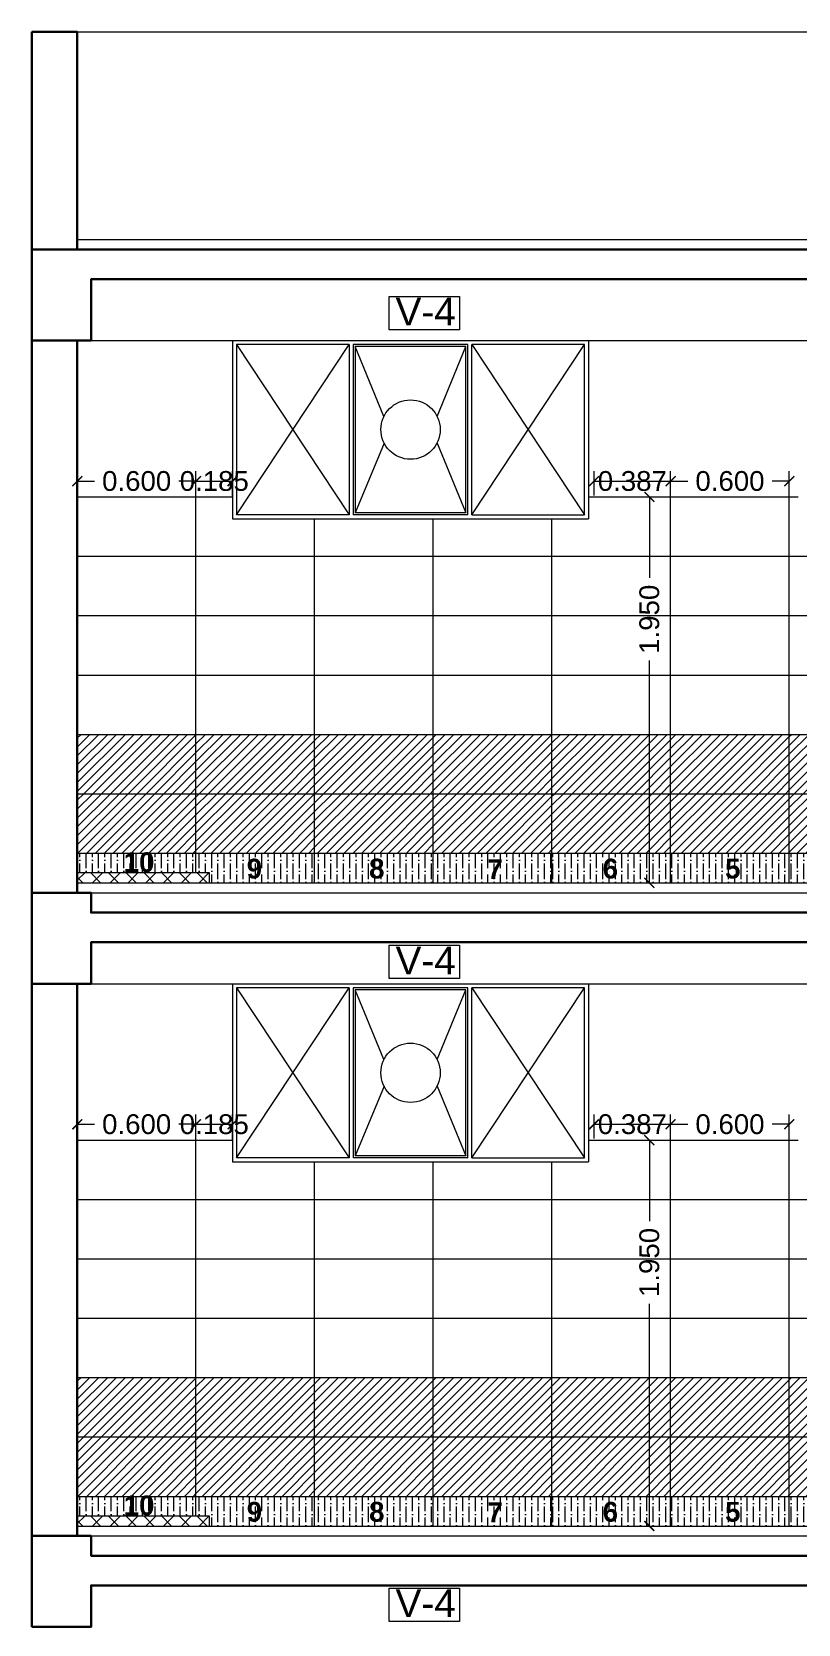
# Model space of a CAD drawing. Header units: millimetres. Extents: x 2733 to 5909, y 1038 to 2089.
# Drawn here: x 2856.61 to 2860.49, y 1047.87 to 1055.91 of the extents above; entities that cross this region are included whole.
import ezdxf

# ---------------------------------------------------------------- set-up
doc = ezdxf.new("R2010")
doc.units = ezdxf.units.MM
doc.header["$PDMODE"] = 35
doc.layers.get('0').update_dxf_attribs({"lineweight": 20})
doc.layers.get('Defpoints').update_dxf_attribs({"lineweight": 15})
for name, color, linetype, lineweight in [('beam', 43, 'Continuous', 20), ('DIM', 6, 'Continuous', 18), ('FLOOR FINISH', 10, 'Continuous', 15), ('Hatch', 43, 'Continuous', 13), ('rcc', 5, 'Continuous', 30), ('RD', 7, 'Continuous', 18), ('TILE HATCH-2', 123, 'Continuous', 9), ('Tiles', 91, 'Continuous', 9), ('Tiles-Text', 230, 'Continuous', 18), ('Ventilator', 200, 'Continuous', 18), ('Wall', 7, 'Continuous', 30)]:
    doc.layers.add(name, color=color, linetype=linetype, lineweight=lineweight)
doc.styles.add('dim-stylus bt', font='arial.ttf')
doc.styles.get("Standard").update_dxf_attribs({"font": 'arial.ttf', "height": 0.2})
doc.styles.add('Tabrej', font='arial.ttf')
doc.dimstyles.new('DIMEN', dxfattribs={"dimtxt": 0.3, "dimasz": 0.25, "dimexe": 0.18, "dimexo": 0.0625, "dimgap": 0.09, "dimtad": 0, "dimdec": 3, "dimzin": 0, "dimdsep": 46, "dimtxsty": 'Tabrej', "dimcen": 0, "dimclrd": 256, "dimclre": 256, "dimclrt": 7, "dimadec": 0, "dimazin": 0, "dimtfac": 1, "dimtdec": 3, "dimtofl": 0, "dimtmove": 0, "dimatfit": 1, "dimfxl": 0, "dimtolj": 1, "dimtzin": 0, "dimlwd": -1, "dimlwe": -1, "dimarcsym": 0})
pattern_1 = [(45, (119.082477, 0), (-0.0224506403, 0.0224506403), [])]
pattern_2 = [(90, (119.082477, 0), (-0.03175, 0.0555625), [0.079375, -0.015875, 0, -0.015875])]
pattern_3 = [(90, (119.082477, -3.25), (-0.03175, 0.0555625), [0.079375, -0.015875, 0, -0.015875])]
pattern_4 = [(45, (119.082477, -3.25), (-0.0224506403, 0.0224506403), [])]

# ---------------------------------------------------------------- blocks, each defined once
blk = doc.blocks.new('_ArchTick')
at = {"color": 0, "const_width": 0.15}
blk.add_lwpolyline([(-0.5, -0.5), (0.5, 0.5)], dxfattribs=at)
blk = doc.blocks.new('*D447')
at = {"layer": 'Defpoints', "color": 0, "lineweight": 15, "transparency": 16777216}
for p in [(2860.4407, 1053.6424), (2859.8407, 1053.5685), (2860.4407, 1053.5635)]:
    blk.add_point(p, dxfattribs=at)
at = {"layer": 'DIM', "transparency": 16777216}
for p, q in [((2859.8407, 1053.57), (2859.8407, 1053.6924)), ((2860.4407, 1053.565), (2860.4407, 1053.6924)), ((2859.8407, 1053.6424), (2859.9271, 1053.6424)), ((2860.4407, 1053.6424), (2860.3542, 1053.6424))]:
    blk.add_line(p, q, dxfattribs=at)
at = {"layer": 'DIM', "transparency": 16777216, "xscale": 0.05, "yscale": 0.05, "zscale": 0.05, "rotation": 180}
blk.add_blockref('_ArchTick', (2859.8407, 1053.6424), dxfattribs=at)
at = {"layer": 'DIM', "transparency": 16777216, "xscale": 0.05, "yscale": 0.05, "zscale": 0.05}
blk.add_blockref('_ArchTick', (2860.4407, 1053.6424), dxfattribs=at)
at = {"layer": 'DIM', "color": 7, "transparency": 16777216, "insert": (2860.1407, 1053.6424), "char_height": 0.1, "attachment_point": 5, "style": 'Tabrej'}
blk.add_mtext('\\A1;0.600', dxfattribs=at)
blk = doc.blocks.new('*D448')
at = {"layer": 'Defpoints', "color": 0, "lineweight": 15, "transparency": 16777216}
for p in [(2859.8407, 1053.6424), (2859.4534, 1053.5685), (2859.8407, 1053.5635)]:
    blk.add_point(p, dxfattribs=at)
at = {"layer": 'DIM', "transparency": 16777216}
for p, q in [((2859.4534, 1053.57), (2859.4534, 1053.6924)), ((2859.8407, 1053.565), (2859.8407, 1053.6924)), ((2859.4534, 1053.6424), (2859.8407, 1053.6424))]:
    blk.add_line(p, q, dxfattribs=at)
at = {"layer": 'DIM', "transparency": 16777216, "xscale": 0.05, "yscale": 0.05, "zscale": 0.05, "rotation": 180}
blk.add_blockref('_ArchTick', (2859.4534, 1053.6424), dxfattribs=at)
at = {"layer": 'DIM', "transparency": 16777216, "xscale": 0.05, "yscale": 0.05, "zscale": 0.05}
blk.add_blockref('_ArchTick', (2859.8407, 1053.6424), dxfattribs=at)
at = {"layer": 'DIM', "color": 7, "transparency": 16777216, "insert": (2859.647, 1053.6424), "char_height": 0.1, "attachment_point": 5, "style": 'Tabrej'}
blk.add_mtext('\\A1;0.387', dxfattribs=at)
blk = doc.blocks.new('*D451')
at = {"layer": 'Defpoints', "color": 0, "lineweight": 15, "transparency": 16777216}
for p in [(2857.4407, 1053.6424), (2856.8407, 1053.5685), (2857.4407, 1053.5635)]:
    blk.add_point(p, dxfattribs=at)
at = {"layer": 'DIM', "transparency": 16777216}
for p, q in [((2856.8407, 1053.57), (2856.8407, 1053.6924)), ((2857.4407, 1053.565), (2857.4407, 1053.6924)), ((2856.8407, 1053.6424), (2856.9271, 1053.6424)), ((2857.4407, 1053.6424), (2857.3542, 1053.6424))]:
    blk.add_line(p, q, dxfattribs=at)
at = {"layer": 'DIM', "transparency": 16777216, "xscale": 0.05, "yscale": 0.05, "zscale": 0.05, "rotation": 180}
blk.add_blockref('_ArchTick', (2856.8407, 1053.6424), dxfattribs=at)
at = {"layer": 'DIM', "transparency": 16777216, "xscale": 0.05, "yscale": 0.05, "zscale": 0.05}
blk.add_blockref('_ArchTick', (2857.4407, 1053.6424), dxfattribs=at)
at = {"layer": 'DIM', "color": 7, "transparency": 16777216, "insert": (2857.1407, 1053.6424), "char_height": 0.1, "attachment_point": 5, "style": 'Tabrej'}
blk.add_mtext('\\A1;0.600', dxfattribs=at)
blk = doc.blocks.new('*D452')
at = {"layer": 'Defpoints', "color": 0, "lineweight": 15, "transparency": 16777216}
for p in [(2857.6257, 1053.6424), (2857.4407, 1053.5685), (2857.6257, 1053.5652)]:
    blk.add_point(p, dxfattribs=at)
at = {"layer": 'DIM', "transparency": 16777216}
for p, q in [((2857.4407, 1053.57), (2857.4407, 1053.6924)), ((2857.6257, 1053.5667), (2857.6257, 1053.6924)), ((2857.4407, 1053.6424), (2857.6257, 1053.6424))]:
    blk.add_line(p, q, dxfattribs=at)
at = {"layer": 'DIM', "transparency": 16777216, "xscale": 0.05, "yscale": 0.05, "zscale": 0.05, "rotation": 180}
blk.add_blockref('_ArchTick', (2857.4407, 1053.6424), dxfattribs=at)
at = {"layer": 'DIM', "transparency": 16777216, "xscale": 0.05, "yscale": 0.05, "zscale": 0.05}
blk.add_blockref('_ArchTick', (2857.6257, 1053.6424), dxfattribs=at)
at = {"layer": 'DIM', "color": 7, "transparency": 16777216, "insert": (2857.5332, 1053.6424), "char_height": 0.1, "attachment_point": 5, "style": 'Tabrej'}
blk.add_mtext('\\A1;0.185', dxfattribs=at)
blk = doc.blocks.new('*D453')
at = {"layer": 'Defpoints', "color": 0, "lineweight": 15, "transparency": 16777216}
for p in [(2859.6223, 1053.5625), (2859.6481, 1051.6125), (2859.7333, 1051.6125)]:
    blk.add_point(p, dxfattribs=at)
at = {"layer": 'DIM', "transparency": 16777216}
for p, q in [((2859.6238, 1053.5625), (2859.7833, 1053.5625)), ((2859.7333, 1053.5625), (2859.7333, 1053.1531)), ((2859.7333, 1051.6125), (2859.7333, 1052.7354)), ((2859.6496, 1051.6125), (2859.7833, 1051.6125))]:
    blk.add_line(p, q, dxfattribs=at)
at = {"layer": 'DIM', "transparency": 16777216, "xscale": 0.05, "yscale": 0.05, "zscale": 0.05}
for p, rotation in [((2859.7333, 1053.5625), 90), ((2859.7333, 1051.6125), 270)]:
    blk.add_blockref('_ArchTick', p, dxfattribs=dict(at, rotation=rotation))
at = {"layer": 'DIM', "color": 7, "transparency": 16777216, "insert": (2859.7333, 1052.9442), "char_height": 0.1, "attachment_point": 5, "rotation": 90, "style": 'Tabrej'}
blk.add_mtext('\\A1;1.950', dxfattribs=at)
blk = doc.blocks.new('*D454')
at = {"layer": 'Defpoints', "color": 0, "lineweight": 15, "transparency": 16777216}
for p in [(2860.4407, 1050.3924), (2859.8407, 1050.3185), (2860.4407, 1050.3135)]:
    blk.add_point(p, dxfattribs=at)
at = {"layer": 'DIM', "transparency": 16777216}
for p, q in [((2859.8407, 1050.32), (2859.8407, 1050.4424)), ((2859.8407, 1050.3924), (2859.9271, 1050.3924)), ((2860.4407, 1050.3924), (2860.3542, 1050.3924)), ((2860.4407, 1050.315), (2860.4407, 1050.4424))]:
    blk.add_line(p, q, dxfattribs=at)
at = {"layer": 'DIM', "transparency": 16777216, "xscale": 0.05, "yscale": 0.05, "zscale": 0.05, "rotation": 180}
blk.add_blockref('_ArchTick', (2859.8407, 1050.3924), dxfattribs=at)
at = {"layer": 'DIM', "transparency": 16777216, "xscale": 0.05, "yscale": 0.05, "zscale": 0.05}
blk.add_blockref('_ArchTick', (2860.4407, 1050.3924), dxfattribs=at)
at = {"layer": 'DIM', "color": 7, "transparency": 16777216, "insert": (2860.1407, 1050.3924), "char_height": 0.1, "attachment_point": 5, "style": 'Tabrej'}
blk.add_mtext('\\A1;0.600', dxfattribs=at)
blk = doc.blocks.new('*D455')
at = {"layer": 'Defpoints', "color": 0, "lineweight": 15, "transparency": 16777216}
for p in [(2859.8407, 1050.3924), (2859.4534, 1050.3185), (2859.8407, 1050.3135)]:
    blk.add_point(p, dxfattribs=at)
at = {"layer": 'DIM', "transparency": 16777216}
for p, q in [((2859.4534, 1050.32), (2859.4534, 1050.4424)), ((2859.4534, 1050.3924), (2859.8407, 1050.3924)), ((2859.8407, 1050.315), (2859.8407, 1050.4424))]:
    blk.add_line(p, q, dxfattribs=at)
at = {"layer": 'DIM', "transparency": 16777216, "xscale": 0.05, "yscale": 0.05, "zscale": 0.05, "rotation": 180}
blk.add_blockref('_ArchTick', (2859.4534, 1050.3924), dxfattribs=at)
at = {"layer": 'DIM', "transparency": 16777216, "xscale": 0.05, "yscale": 0.05, "zscale": 0.05}
blk.add_blockref('_ArchTick', (2859.8407, 1050.3924), dxfattribs=at)
at = {"layer": 'DIM', "color": 7, "transparency": 16777216, "insert": (2859.647, 1050.3924), "char_height": 0.1, "attachment_point": 5, "style": 'Tabrej'}
blk.add_mtext('\\A1;0.387', dxfattribs=at)
blk = doc.blocks.new('*D459')
at = {"layer": 'Defpoints', "color": 0, "lineweight": 15, "transparency": 16777216}
for p in [(2857.4407, 1050.3924), (2856.8407, 1050.3185), (2857.4407, 1050.3135)]:
    blk.add_point(p, dxfattribs=at)
at = {"layer": 'DIM', "transparency": 16777216}
for p, q in [((2856.8407, 1050.32), (2856.8407, 1050.4424)), ((2856.8407, 1050.3924), (2856.9271, 1050.3924)), ((2857.4407, 1050.3924), (2857.3542, 1050.3924)), ((2857.4407, 1050.315), (2857.4407, 1050.4424))]:
    blk.add_line(p, q, dxfattribs=at)
at = {"layer": 'DIM', "transparency": 16777216, "xscale": 0.05, "yscale": 0.05, "zscale": 0.05, "rotation": 180}
blk.add_blockref('_ArchTick', (2856.8407, 1050.3924), dxfattribs=at)
at = {"layer": 'DIM', "transparency": 16777216, "xscale": 0.05, "yscale": 0.05, "zscale": 0.05}
blk.add_blockref('_ArchTick', (2857.4407, 1050.3924), dxfattribs=at)
at = {"layer": 'DIM', "color": 7, "transparency": 16777216, "insert": (2857.1407, 1050.3924), "char_height": 0.1, "attachment_point": 5, "style": 'Tabrej'}
blk.add_mtext('\\A1;0.600', dxfattribs=at)
blk = doc.blocks.new('*D460')
at = {"layer": 'Defpoints', "color": 0, "lineweight": 15, "transparency": 16777216}
for p in [(2857.6257, 1050.3924), (2857.4407, 1050.3185), (2857.6257, 1050.3132)]:
    blk.add_point(p, dxfattribs=at)
at = {"layer": 'DIM', "transparency": 16777216}
for p, q in [((2857.4407, 1050.32), (2857.4407, 1050.4424)), ((2857.4407, 1050.3924), (2857.6257, 1050.3924)), ((2857.6257, 1050.3147), (2857.6257, 1050.4424))]:
    blk.add_line(p, q, dxfattribs=at)
at = {"layer": 'DIM', "transparency": 16777216, "xscale": 0.05, "yscale": 0.05, "zscale": 0.05, "rotation": 180}
blk.add_blockref('_ArchTick', (2857.4407, 1050.3924), dxfattribs=at)
at = {"layer": 'DIM', "transparency": 16777216, "xscale": 0.05, "yscale": 0.05, "zscale": 0.05}
blk.add_blockref('_ArchTick', (2857.6257, 1050.3924), dxfattribs=at)
at = {"layer": 'DIM', "color": 7, "transparency": 16777216, "insert": (2857.5332, 1050.3924), "char_height": 0.1, "attachment_point": 5, "style": 'Tabrej'}
blk.add_mtext('\\A1;0.185', dxfattribs=at)
blk = doc.blocks.new('*D458')
at = {"layer": 'Defpoints', "color": 0, "lineweight": 15, "transparency": 16777216}
for p in [(2859.6223, 1050.3125), (2859.6481, 1048.3625), (2859.7333, 1048.3625)]:
    blk.add_point(p, dxfattribs=at)
at = {"layer": 'DIM', "transparency": 16777216}
for p, q in [((2859.6238, 1050.3125), (2859.7833, 1050.3125)), ((2859.7333, 1050.3125), (2859.7333, 1049.9031)), ((2859.7333, 1048.3625), (2859.7333, 1049.4854)), ((2859.6496, 1048.3625), (2859.7833, 1048.3625))]:
    blk.add_line(p, q, dxfattribs=at)
at = {"layer": 'DIM', "transparency": 16777216, "xscale": 0.05, "yscale": 0.05, "zscale": 0.05}
for p, rotation in [((2859.7333, 1050.3125), 90), ((2859.7333, 1048.3625), 270)]:
    blk.add_blockref('_ArchTick', p, dxfattribs=dict(at, rotation=rotation))
at = {"layer": 'DIM', "color": 7, "transparency": 16777216, "insert": (2859.7333, 1049.6942), "char_height": 0.1, "attachment_point": 5, "rotation": 90, "style": 'Tabrej'}
blk.add_mtext('\\A1;1.950', dxfattribs=at)
blk = doc.blocks.new('GRE')
at = {"layer": 'Ventilator', "linetype": 'Continuous', "ltscale": 0.2}
for p, q in [((2598.405, -1013.452), (2600.205, -1013.452)), ((2598.405, -1013.452), (2598.405, -1014.352)), ((2600.205, -1013.452), (2600.205, -1014.352)), ((2598.405, -1014.352), (2600.205, -1014.352))]:
    blk.add_line(p, q, dxfattribs=at)
at = {"layer": 'Ventilator', "linetype": 'Continuous'}
for p, q in [((2598.995, -1013.472), (2598.4248, -1013.472)), ((2598.4248, -1013.472), (2598.4248, -1014.3317)), ((2598.995, -1013.472), (2598.995, -1014.3317)), ((2599.595, -1013.472), (2599.015, -1013.472)), ((2599.015, -1013.472), (2599.015, -1014.3317)), ((2599.585, -1013.482), (2599.025, -1013.482)), ((2599.025, -1013.482), (2599.025, -1014.3217)), ((2599.585, -1014.3217), (2599.585, -1013.482)), ((2599.595, -1014.3317), (2599.595, -1013.472)), ((2600.185, -1013.472), (2599.615, -1013.472)), ((2599.615, -1014.3317), (2599.615, -1013.472)), ((2600.185, -1014.3317), (2600.185, -1013.472)), ((2598.995, -1014.3317), (2598.4248, -1014.3317)), ((2599.595, -1014.3317), (2599.015, -1014.3317)), ((2599.585, -1014.3217), (2599.025, -1014.3217)), ((2599.615, -1014.3317), (2600.1853, -1014.3317))]:
    blk.add_line(p, q, dxfattribs=at)
at = {"layer": 'Ventilator', "ltscale": 0.15}
for p, q in [((2598.4248, -1013.472), (2598.9948, -1014.3317)), ((2598.4248, -1014.3317), (2598.9948, -1013.472)), ((2599.1708, -1013.835), (2599.025, -1013.482)), ((2599.4393, -1013.835), (2599.585, -1013.482)), ((2599.615, -1013.472), (2600.185, -1014.3317)), ((2599.615, -1014.3317), (2600.185, -1013.472)), ((2599.1712, -1013.9696), (2599.025, -1014.3217)), ((2599.4389, -1013.9696), (2599.585, -1014.3217))]:
    blk.add_line(p, q, dxfattribs=at)
blk.add_circle((2599.305, -1013.9018), 0.15, dxfattribs=at)
blk = doc.blocks.new('HY')
at = {"layer": 'RD', "linetype": 'Continuous', "ltscale": 0.2}
blk.add_lwpolyline([(2931.1762, 1058.0976), (2930.8196, 1058.0976), (2930.8196, 1058.2661), (2931.1762, 1058.2661)], close=True, dxfattribs=at)
at = {"layer": 'RD', "lineweight": 15}
blk.add_text('V-4', height=0.14, dxfattribs=at).set_placement((2930.8524, 1058.1191))

msp = doc.modelspace()

# ---------------------------------------------------------------- hatches: boundary and pattern name
at = {"layer": 'Hatch', "lineweight": 15}
h = msp.add_hatch(dxfattribs=at)
h.set_pattern_fill('ANSI36', color=256, scale=0.01, angle=45, style=0)
h.set_pattern_definition(pattern_2)
h.paths.add_polyline_path([(2856.8407, 1051.7625), (2856.8407, 1051.6625), (2857.4407, 1051.6625), (2857.4407, 1051.7625)])
h = msp.add_hatch(dxfattribs=at)
h.set_pattern_fill('ANSI36', color=256, scale=0.01, angle=45, style=0)
h.set_pattern_definition(pattern_2)
h.paths.add_polyline_path([(2858.0407, 1051.7625), (2857.4407, 1051.7625), (2857.4407, 1051.6625), (2857.5095, 1051.6625), (2857.5095, 1051.6125), (2858.0407, 1051.6125)])
h.paths.add_polyline_path([(2858.0407, 1051.6125), (2858.6407, 1051.6125), (2858.6407, 1051.7625), (2858.0407, 1051.7625)])
h.paths.add_polyline_path([(2858.6407, 1051.7625), (2858.6407, 1051.6125), (2859.2407, 1051.6125), (2859.2407, 1051.7625)])
h.paths.add_polyline_path([(2857.6732, 1051.5799), (2857.8009, 1051.5799), (2857.8009, 1051.786), (2857.6732, 1051.786)], flags=9)
h.paths.add_polyline_path([(2858.2914, 1051.5799), (2858.4191, 1051.5799), (2858.4191, 1051.786), (2858.2914, 1051.786)], flags=9)
h.paths.add_polyline_path([(2858.8892, 1051.577), (2859.0169, 1051.577), (2859.0169, 1051.7831), (2858.8892, 1051.7831)], flags=9)
h = msp.add_hatch(dxfattribs=at)
h.set_pattern_fill('ANSI36', color=256, scale=0.01, angle=45, style=0)
h.set_pattern_definition([(90, (117.282477, -5e-13), (-0.03175, 0.0555625), [0.079375, -0.015875, 0, -0.015875])])
h.paths.add_polyline_path([(2859.8407, 1051.7625), (2859.2407, 1051.7625), (2859.2407, 1051.6125), (2859.8407, 1051.6125)])
h.paths.add_polyline_path([(2860.4407, 1051.7625), (2859.8407, 1051.7625), (2859.8407, 1051.6125), (2860.4407, 1051.6125)])
h.paths.add_polyline_path([(2861.0407, 1051.7625), (2860.4407, 1051.7625), (2860.4407, 1051.6125), (2861.0407, 1051.6125)])
h.paths.add_polyline_path([(2859.4881, 1051.5798), (2859.6158, 1051.5798), (2859.6158, 1051.7859), (2859.4881, 1051.7859)], flags=9)
h.paths.add_polyline_path([(2860.0895, 1051.5867), (2860.2172, 1051.5867), (2860.2172, 1051.7927), (2860.0895, 1051.7927)], flags=9)
h.paths.add_polyline_path([(2860.6518, 1051.5808), (2860.7795, 1051.5808), (2860.7795, 1051.7869), (2860.6518, 1051.7869)], flags=9)
at = {"layer": 'Hatch'}
h = msp.add_hatch(dxfattribs=at)
h.set_pattern_fill('ANSI37', color=256, scale=0.02, style=0)
h.set_pattern_definition([(45, (119.082477, 0), (-0.0449012806, 0.0449012806), []), (135, (119.082477, 0), (-0.0449012806, -0.0449012806), [])])
h.paths.add_polyline_path([(2857.5095, 1051.6625), (2856.8407, 1051.6625), (2856.8407, 1051.6125), (2857.5095, 1051.6125)])
at = {"layer": 'Hatch', "lineweight": 15}
h = msp.add_hatch(dxfattribs=at)
h.set_pattern_fill('ANSI36', color=256, scale=0.01, angle=45, style=0)
h.set_pattern_definition(pattern_3)
h.paths.add_polyline_path([(2858.0407, 1048.5125), (2857.4407, 1048.5125), (2857.4407, 1048.4125), (2857.5095, 1048.4125), (2857.5095, 1048.3625), (2858.0407, 1048.3625)])
h.paths.add_polyline_path([(2858.6407, 1048.5125), (2858.0407, 1048.5125), (2858.0407, 1048.3625), (2858.6407, 1048.3625)])
h.paths.add_polyline_path([(2859.2407, 1048.5125), (2858.6407, 1048.5125), (2858.6407, 1048.3625), (2859.2407, 1048.3625)])
h.paths.add_polyline_path([(2857.6732, 1048.3299), (2857.8009, 1048.3299), (2857.8009, 1048.536), (2857.6732, 1048.536)], flags=9)
h.paths.add_polyline_path([(2858.2914, 1048.3299), (2858.4191, 1048.3299), (2858.4191, 1048.536), (2858.2914, 1048.536)], flags=9)
h.paths.add_polyline_path([(2858.8892, 1048.327), (2859.0169, 1048.327), (2859.0169, 1048.5331), (2858.8892, 1048.5331)], flags=9)
h = msp.add_hatch(dxfattribs=at)
h.set_pattern_fill('ANSI36', color=256, scale=0.01, angle=45, style=0)
h.set_pattern_definition([(90, (117.282477, -3.25), (-0.03175, 0.0555625), [0.079375, -0.015875, 0, -0.015875])])
h.paths.add_polyline_path([(2859.8407, 1048.5125), (2859.2407, 1048.5125), (2859.2407, 1048.3625), (2859.8407, 1048.3625)])
h.paths.add_polyline_path([(2860.4407, 1048.5125), (2859.8407, 1048.5125), (2859.8407, 1048.3625), (2860.4407, 1048.3625)])
h.paths.add_polyline_path([(2861.0407, 1048.5125), (2860.4407, 1048.5125), (2860.4407, 1048.3625), (2861.0407, 1048.3625)])
h.paths.add_polyline_path([(2859.4881, 1048.3298), (2859.6158, 1048.3298), (2859.6158, 1048.5359), (2859.4881, 1048.5359)], flags=9)
h.paths.add_polyline_path([(2860.0895, 1048.3367), (2860.2172, 1048.3367), (2860.2172, 1048.5427), (2860.0895, 1048.5427)], flags=9)
h.paths.add_polyline_path([(2860.6518, 1048.3308), (2860.7795, 1048.3308), (2860.7795, 1048.5369), (2860.6518, 1048.5369)], flags=9)
h = msp.add_hatch(dxfattribs=at)
h.set_pattern_fill('ANSI36', color=256, scale=0.01, angle=45, style=0)
h.set_pattern_definition(pattern_3)
h.paths.add_polyline_path([(2856.8407, 1048.5125), (2856.8407, 1048.4125), (2857.4407, 1048.4125), (2857.4407, 1048.5125)])
at = {"layer": 'Hatch'}
h = msp.add_hatch(dxfattribs=at)
h.set_pattern_fill('ANSI37', color=256, scale=0.02, style=0)
h.set_pattern_definition([(45, (119.082477, -3.25), (-0.0449012806, 0.0449012806), []), (135, (119.082477, -3.25), (-0.0449012806, -0.0449012806), [])])
h.paths.add_polyline_path([(2857.5095, 1048.4125), (2856.8407, 1048.4125), (2856.8407, 1048.3625), (2857.5095, 1048.3625)])
at = {"layer": 'TILE HATCH-2'}
h = msp.add_hatch(dxfattribs=at)
h.set_pattern_fill('ANSI31', color=256, scale=0.01, style=0)
h.set_pattern_definition(pattern_1)
h.paths.add_polyline_path([(2857.4407, 1052.3625), (2856.8407, 1052.3625), (2856.8407, 1052.0625), (2857.4407, 1052.0625)])
h = msp.add_hatch(dxfattribs=at)
h.set_pattern_fill('ANSI31', color=256, scale=0.01, style=0)
h.set_pattern_definition(pattern_1)
h.paths.add_polyline_path([(2858.0407, 1052.3625), (2857.4407, 1052.3625), (2857.4407, 1052.0625), (2858.0407, 1052.0625)])
h = msp.add_hatch(dxfattribs=at)
h.set_pattern_fill('ANSI31', color=256, scale=0.01, style=0)
h.set_pattern_definition(pattern_1)
h.paths.add_polyline_path([(2858.6407, 1052.3625), (2858.0407, 1052.3625), (2858.0407, 1052.0625), (2858.6407, 1052.0625)])
h = msp.add_hatch(dxfattribs=at)
h.set_pattern_fill('ANSI31', color=256, scale=0.01, style=0)
h.set_pattern_definition(pattern_1)
h.paths.add_polyline_path([(2859.2407, 1052.3625), (2858.6407, 1052.3625), (2858.6407, 1052.0625), (2859.2407, 1052.0625)])
h = msp.add_hatch(dxfattribs=at)
h.set_pattern_fill('ANSI31', color=256, scale=0.01, style=0)
h.set_pattern_definition(pattern_1)
h.paths.add_polyline_path([(2859.8407, 1052.3625), (2859.2407, 1052.3625), (2859.2407, 1052.0625), (2859.8407, 1052.0625)])
h = msp.add_hatch(dxfattribs=at)
h.set_pattern_fill('ANSI31', color=256, scale=0.01, style=0)
h.set_pattern_definition(pattern_1)
h.paths.add_polyline_path([(2860.4407, 1052.3625), (2859.8407, 1052.3625), (2859.8407, 1052.0625), (2860.4407, 1052.0625)])
h = msp.add_hatch(dxfattribs=at)
h.set_pattern_fill('ANSI31', color=256, scale=0.01, style=0)
h.set_pattern_definition(pattern_1)
h.paths.add_polyline_path([(2861.0407, 1052.3625), (2860.4407, 1052.3625), (2860.4407, 1052.0625), (2861.0407, 1052.0625)])
h = msp.add_hatch(dxfattribs=at)
h.set_pattern_fill('ANSI31', color=256, scale=0.01, style=0)
h.set_pattern_definition(pattern_1)
h.paths.add_polyline_path([(2857.4407, 1052.0625), (2856.8407, 1052.0625), (2856.8407, 1051.7625), (2857.4407, 1051.7625)])
h.paths.add_polyline_path([(2857.0482, 1051.6121), (2857.2536, 1051.6121), (2857.2536, 1051.8182), (2857.0482, 1051.8182)], flags=9)
h = msp.add_hatch(dxfattribs=at)
h.set_pattern_fill('ANSI31', color=256, scale=0.01, style=0)
h.set_pattern_definition(pattern_1)
h.paths.add_polyline_path([(2858.0407, 1052.0625), (2857.4407, 1052.0625), (2857.4407, 1051.7625), (2858.0407, 1051.7625)])
h = msp.add_hatch(dxfattribs=at)
h.set_pattern_fill('ANSI31', color=256, scale=0.01, style=0)
h.set_pattern_definition(pattern_1)
h.paths.add_polyline_path([(2858.6407, 1052.0625), (2858.0407, 1052.0625), (2858.0407, 1051.7625), (2858.6407, 1051.7625)])
h = msp.add_hatch(dxfattribs=at)
h.set_pattern_fill('ANSI31', color=256, scale=0.01, style=0)
h.set_pattern_definition(pattern_1)
h.paths.add_polyline_path([(2859.2407, 1052.0625), (2858.6407, 1052.0625), (2858.6407, 1051.7625), (2859.2407, 1051.7625)])
h = msp.add_hatch(dxfattribs=at)
h.set_pattern_fill('ANSI31', color=256, scale=0.01, style=0)
h.set_pattern_definition(pattern_1)
h.paths.add_polyline_path([(2859.8407, 1052.0625), (2859.2407, 1052.0625), (2859.2407, 1051.7625), (2859.8407, 1051.7625)])
h = msp.add_hatch(dxfattribs=at)
h.set_pattern_fill('ANSI31', color=256, scale=0.01, style=0)
h.set_pattern_definition(pattern_1)
h.paths.add_polyline_path([(2860.4407, 1052.0625), (2859.8407, 1052.0625), (2859.8407, 1051.7625), (2860.4407, 1051.7625)])
h = msp.add_hatch(dxfattribs=at)
h.set_pattern_fill('ANSI31', color=256, scale=0.01, style=0)
h.set_pattern_definition(pattern_1)
h.paths.add_polyline_path([(2861.0407, 1052.0625), (2860.4407, 1052.0625), (2860.4407, 1051.7625), (2861.0407, 1051.7625)])
h = msp.add_hatch(dxfattribs=at)
h.set_pattern_fill('ANSI31', color=256, scale=0.01, style=0)
h.set_pattern_definition(pattern_4)
h.paths.add_polyline_path([(2857.4407, 1049.1125), (2856.8407, 1049.1125), (2856.8407, 1048.8125), (2857.4407, 1048.8125)])
h = msp.add_hatch(dxfattribs=at)
h.set_pattern_fill('ANSI31', color=256, scale=0.01, style=0)
h.set_pattern_definition(pattern_4)
h.paths.add_polyline_path([(2858.0407, 1049.1125), (2857.4407, 1049.1125), (2857.4407, 1048.8125), (2858.0407, 1048.8125)])
h = msp.add_hatch(dxfattribs=at)
h.set_pattern_fill('ANSI31', color=256, scale=0.01, style=0)
h.set_pattern_definition(pattern_4)
h.paths.add_polyline_path([(2858.6407, 1049.1125), (2858.0407, 1049.1125), (2858.0407, 1048.8125), (2858.6407, 1048.8125)])
h = msp.add_hatch(dxfattribs=at)
h.set_pattern_fill('ANSI31', color=256, scale=0.01, style=0)
h.set_pattern_definition(pattern_4)
h.paths.add_polyline_path([(2859.2407, 1049.1125), (2858.6407, 1049.1125), (2858.6407, 1048.8125), (2859.2407, 1048.8125)])
h = msp.add_hatch(dxfattribs=at)
h.set_pattern_fill('ANSI31', color=256, scale=0.01, style=0)
h.set_pattern_definition(pattern_4)
h.paths.add_polyline_path([(2859.8407, 1049.1125), (2859.2407, 1049.1125), (2859.2407, 1048.8125), (2859.8407, 1048.8125)])
h = msp.add_hatch(dxfattribs=at)
h.set_pattern_fill('ANSI31', color=256, scale=0.01, style=0)
h.set_pattern_definition(pattern_4)
h.paths.add_polyline_path([(2860.4407, 1049.1125), (2859.8407, 1049.1125), (2859.8407, 1048.8125), (2860.4407, 1048.8125)])
h = msp.add_hatch(dxfattribs=at)
h.set_pattern_fill('ANSI31', color=256, scale=0.01, style=0)
h.set_pattern_definition(pattern_4)
h.paths.add_polyline_path([(2861.0407, 1049.1125), (2860.4407, 1049.1125), (2860.4407, 1048.8125), (2861.0407, 1048.8125)])
h = msp.add_hatch(dxfattribs=at)
h.set_pattern_fill('ANSI31', color=256, scale=0.01, style=0)
h.set_pattern_definition(pattern_4)
h.paths.add_polyline_path([(2857.4407, 1048.8125), (2856.8407, 1048.8125), (2856.8407, 1048.5125), (2857.4407, 1048.5125)])
h.paths.add_polyline_path([(2857.0482, 1048.3621), (2857.2536, 1048.3621), (2857.2536, 1048.5682), (2857.0482, 1048.5682)], flags=9)
h = msp.add_hatch(dxfattribs=at)
h.set_pattern_fill('ANSI31', color=256, scale=0.01, style=0)
h.set_pattern_definition(pattern_4)
h.paths.add_polyline_path([(2858.0407, 1048.8125), (2857.4407, 1048.8125), (2857.4407, 1048.5125), (2858.0407, 1048.5125)])
h = msp.add_hatch(dxfattribs=at)
h.set_pattern_fill('ANSI31', color=256, scale=0.01, style=0)
h.set_pattern_definition(pattern_4)
h.paths.add_polyline_path([(2858.6407, 1048.8125), (2858.0407, 1048.8125), (2858.0407, 1048.5125), (2858.6407, 1048.5125)])
h = msp.add_hatch(dxfattribs=at)
h.set_pattern_fill('ANSI31', color=256, scale=0.01, style=0)
h.set_pattern_definition(pattern_4)
h.paths.add_polyline_path([(2859.2407, 1048.8125), (2858.6407, 1048.8125), (2858.6407, 1048.5125), (2859.2407, 1048.5125)])
h = msp.add_hatch(dxfattribs=at)
h.set_pattern_fill('ANSI31', color=256, scale=0.01, style=0)
h.set_pattern_definition(pattern_4)
h.paths.add_polyline_path([(2859.8407, 1048.8125), (2859.2407, 1048.8125), (2859.2407, 1048.5125), (2859.8407, 1048.5125)])
h = msp.add_hatch(dxfattribs=at)
h.set_pattern_fill('ANSI31', color=256, scale=0.01, style=0)
h.set_pattern_definition(pattern_4)
h.paths.add_polyline_path([(2860.4407, 1048.8125), (2859.8407, 1048.8125), (2859.8407, 1048.5125), (2860.4407, 1048.5125)])
h = msp.add_hatch(dxfattribs=at)
h.set_pattern_fill('ANSI31', color=256, scale=0.01, style=0)
h.set_pattern_definition(pattern_4)
h.paths.add_polyline_path([(2861.0407, 1048.8125), (2860.4407, 1048.8125), (2860.4407, 1048.5125), (2861.0407, 1048.5125)])

# ---------------------------------------------------------------- linework, layer by layer
at = {"lineweight": 15}
msp.add_line((2856.8407, 1055.9125), (2863.0707, 1055.9125), dxfattribs=at)
at = {"layer": 'beam', "lineweight": 15}
for p, q in [((2856.9107, 1054.3525), (2862.7707, 1054.3525)), ((2856.9107, 1051.1025), (2862.7707, 1051.1025))]:
    msp.add_line(p, q, dxfattribs=at)
at = {"layer": 'FLOOR FINISH', "lineweight": 15}
for p, q in [((2856.8407, 1054.8625), (2862.8407, 1054.8625)), ((2856.8407, 1051.6125), (2862.8407, 1051.6125)), ((2856.9057, 1051.5625), (2862.7707, 1051.5625)), ((2856.8407, 1048.3625), (2862.8407, 1048.3625)), ((2856.9057, 1048.3125), (2862.7707, 1048.3125))]:
    msp.add_line(p, q, dxfattribs=at)
at = {"layer": 'rcc'}
for points in [[(2856.9107, 1054.3525), (2856.9107, 1054.6625), (2862.7707, 1054.6625), (2862.7707, 1054.3525), (2863.5607, 1054.3525), (2863.5607, 1054.3925), (2863.6007, 1054.3925), (2863.6007, 1054.3525), (2863.6707, 1054.3525), (2863.6707, 1054.4275), (2863.0707, 1054.4525), (2863.0707, 1054.8125), (2856.6107, 1054.8125), (2856.6107, 1054.3525)], [(2856.6107, 1051.1025), (2856.9107, 1051.1025), (2856.9107, 1051.3125), (2862.7707, 1051.3125), (2862.7707, 1051.1025), (2863.5607, 1051.1025), (2863.5607, 1051.1425), (2863.6007, 1051.1425), (2863.6007, 1051.1025), (2863.6707, 1051.1025), (2863.6707, 1051.1775), (2863.0707, 1051.2025), (2863.0707, 1051.5625), (2862.7707, 1051.5625), (2862.7707, 1051.4625), (2856.9107, 1051.4625), (2856.9107, 1051.5625), (2856.6107, 1051.5625)], [(2856.6107, 1047.8525), (2856.9107, 1047.8525), (2856.9107, 1048.0625), (2862.7707, 1048.0625), (2862.7707, 1047.8525), (2863.5607, 1047.8525), (2863.5607, 1047.8925), (2863.6007, 1047.8925), (2863.6007, 1047.8525), (2863.6707, 1047.8525), (2863.6707, 1047.9275), (2863.0707, 1047.9525), (2863.0707, 1048.3125), (2862.7707, 1048.3125), (2862.7707, 1048.2125), (2856.9107, 1048.2125), (2856.9107, 1048.3125), (2856.6107, 1048.3125)]]:
    msp.add_lwpolyline(points, close=True, dxfattribs=at)
at = {"layer": 'RD', "lineweight": 15}
for points in [[(2856.8407, 1051.6125), (2857.5095, 1051.6125), (2857.5095, 1051.6625), (2856.8407, 1051.6625)], [(2856.8407, 1048.3625), (2857.5095, 1048.3625), (2857.5095, 1048.4125), (2856.8407, 1048.4125)]]:
    msp.add_lwpolyline(points, close=True, dxfattribs=at)
at = {"layer": 'Tiles', "lineweight": 15}
for p, q in [((2856.8407, 1053.5625), (2857.6257, 1053.5625)), ((2857.4407, 1051.6625), (2857.4407, 1053.5625)), ((2859.4257, 1053.5625), (2860.4857, 1053.5625)), ((2859.8407, 1051.6125), (2859.8407, 1053.5625)), ((2860.4407, 1051.6125), (2860.4407, 1053.5625)), ((2858.0407, 1051.6125), (2858.0407, 1053.4525)), ((2858.6407, 1051.6125), (2858.6407, 1053.4525)), ((2859.2407, 1051.6125), (2859.2407, 1053.4525)), ((2856.8407, 1053.2625), (2862.8407, 1053.2625)), ((2856.8407, 1052.9625), (2862.8407, 1052.9625)), ((2856.8407, 1052.6625), (2862.8407, 1052.6625)), ((2856.8407, 1052.3625), (2862.8407, 1052.3625)), ((2856.8407, 1052.0625), (2862.8407, 1052.0625)), ((2856.8407, 1051.7625), (2862.8407, 1051.7625)), ((2856.8407, 1050.3125), (2857.6257, 1050.3125)), ((2857.4407, 1048.4125), (2857.4407, 1050.3125)), ((2859.4257, 1050.3125), (2860.4857, 1050.3125)), ((2859.8407, 1048.3625), (2859.8407, 1050.3125)), ((2860.4407, 1048.3625), (2860.4407, 1050.3125)), ((2858.0407, 1048.3625), (2858.0407, 1050.2025)), ((2858.6407, 1048.3625), (2858.6407, 1050.2025)), ((2859.2407, 1048.3625), (2859.2407, 1050.2025)), ((2856.8407, 1050.0125), (2862.8407, 1050.0125)), ((2856.8407, 1049.7125), (2862.8407, 1049.7125)), ((2856.8407, 1049.4125), (2862.8407, 1049.4125)), ((2856.8407, 1049.1125), (2862.8407, 1049.1125)), ((2856.8407, 1048.8125), (2862.8407, 1048.8125)), ((2856.8407, 1048.5125), (2862.8407, 1048.5125))]:
    msp.add_line(p, q, dxfattribs=at)
at = {"layer": 'Wall'}
for points in [[(2856.6107, 1055.9125), (2856.8407, 1055.9125), (2856.8407, 1054.8125), (2856.6107, 1054.8125)], [(2856.6107, 1051.5625), (2856.8407, 1051.5625), (2856.8407, 1054.3525), (2856.6107, 1054.3525)], [(2856.6107, 1048.3125), (2856.8407, 1048.3125), (2856.8407, 1051.1025), (2856.6107, 1051.1025)]]:
    msp.add_lwpolyline(points, close=True, dxfattribs=at)

# ---------------------------------------------------------------- block references
at = {"layer": 'RD', "lineweight": 15}
for p in [(-72.4025, -3.6902), (-72.4025, -6.9692), (-72.4025, -10.2168)]:
    msp.add_blockref('HY', p, dxfattribs=at)
at = {"layer": 'Ventilator', "linetype": 'Continuous'}
for p in [(259.2206, 2067.8045), (259.2206, 2064.5545)]:
    msp.add_blockref('GRE', p, dxfattribs=at)

# ---------------------------------------------------------------- texts
at = {"layer": 'Tiles-Text', "char_height": 0.1, "width": 0.096954, "attachment_point": 5, "style": 'dim-stylus bt'}
for s, insert in [('{\\fArial|b1|i0|c0|p34;10}', (2857.1529, 1051.7161)), ('{\\fArial|b1|i0|c0|p34;9}', (2857.7361, 1051.6838)), ('{\\fArial|b1|i0|c0|p34;8}', (2858.3549, 1051.6838)), ('{\\fArial|b1|i0|c0|p34;7}', (2858.9529, 1051.6816)), ('{\\fArial|b1|i0|c0|p34;6}', (2859.5361, 1051.6838)), ('{\\fArial|b1|i0|c0|p34;5}', (2860.1549, 1051.6838)), ('{\\fArial|b1|i0|c0|p34;10}', (2857.1529, 1048.4661)), ('{\\fArial|b1|i0|c0|p34;9}', (2857.7361, 1048.4338)), ('{\\fArial|b1|i0|c0|p34;8}', (2858.3549, 1048.4338)), ('{\\fArial|b1|i0|c0|p34;7}', (2858.9529, 1048.4316)), ('{\\fArial|b1|i0|c0|p34;6}', (2859.5361, 1048.4338)), ('{\\fArial|b1|i0|c0|p34;5}', (2860.1549, 1048.4338))]:
    msp.add_mtext(s, dxfattribs=dict(at, insert=insert))

# ---------------------------------------------------------------- dimensions: what is measured, and where the dimension line sits
at = {"layer": 'DIM'}
for base, p1, p2, picture, middle in [((2857.4407, 1053.6424), (2856.8407, 1053.5685), (2857.4407, 1053.5635), '*D451', (2857.1407, 1053.6424)), ((2860.4407, 1053.6424), (2859.8407, 1053.5685), (2860.4407, 1053.5635), '*D447', (2860.1407, 1053.6424)), ((2857.4407, 1050.3924), (2856.8407, 1050.3185), (2857.4407, 1050.3135), '*D459', (2857.1407, 1050.3924)), ((2860.4407, 1050.3924), (2859.8407, 1050.3185), (2860.4407, 1050.3135), '*D454', (2860.1407, 1050.3924))]:
    dim = msp.add_linear_dim(base=base, p1=p1, p2=p2, dimstyle='DIMEN', override={"dimscale": 0.5, "dimtxt": 0.2, "dimasz": 0.1, "dimexe": 0.1, "dimexo": 0.003, "dimblk1": 'ArchTick', "dimblk2": 'ArchTick', "dimsah": 1}, dxfattribs=at)
    dim.commit()
    dim.dimension.update_dxf_attribs({"geometry": picture, "text_midpoint": middle})
for base, p1, p2, picture, middle in [((2857.6257, 1053.6424), (2857.4407, 1053.5685), (2857.6257, 1053.5652), '*D452', (2857.5332, 1053.6424)), ((2859.8407, 1053.6424), (2859.4534, 1053.5685), (2859.8407, 1053.5635), '*D448', (2859.647, 1053.6424)), ((2857.6257, 1050.3924), (2857.4407, 1050.3185), (2857.6257, 1050.3132), '*D460', (2857.5332, 1050.3924)), ((2859.8407, 1050.3924), (2859.4534, 1050.3185), (2859.8407, 1050.3135), '*D455', (2859.647, 1050.3924))]:
    dim = msp.add_linear_dim(base=base, p1=p1, p2=p2, dimstyle='DIMEN', override={"dimscale": 0.5, "dimtxt": 0.2, "dimasz": 0.1, "dimexe": 0.1, "dimexo": 0.003, "dimblk1": 'ArchTick', "dimblk2": 'ArchTick', "dimsah": 1}, dxfattribs=at)
    dim.commit()
    dim.dimension.update_dxf_attribs({"geometry": picture, "text_midpoint": middle, "dimtype": 160})
for base, p1, p2, picture, middle in [((2859.7333, 1051.6125), (2859.6223, 1053.5625), (2859.6481, 1051.6125), '*D453', (2859.7333, 1052.9442)), ((2859.7333, 1048.3625), (2859.6223, 1050.3125), (2859.6481, 1048.3625), '*D458', (2859.7333, 1049.6942))]:
    dim = msp.add_linear_dim(base=base, p1=p1, p2=p2, angle=90, dimstyle='DIMEN', override={"dimscale": 0.5, "dimtxt": 0.2, "dimasz": 0.1, "dimexe": 0.1, "dimexo": 0.003, "dimblk1": 'ArchTick', "dimblk2": 'ArchTick', "dimsah": 1}, dxfattribs=at)
    dim.commit()
    dim.dimension.update_dxf_attribs({"geometry": picture, "text_midpoint": middle, "dimtype": 160})

doc.saveas('drawing.dxf')
